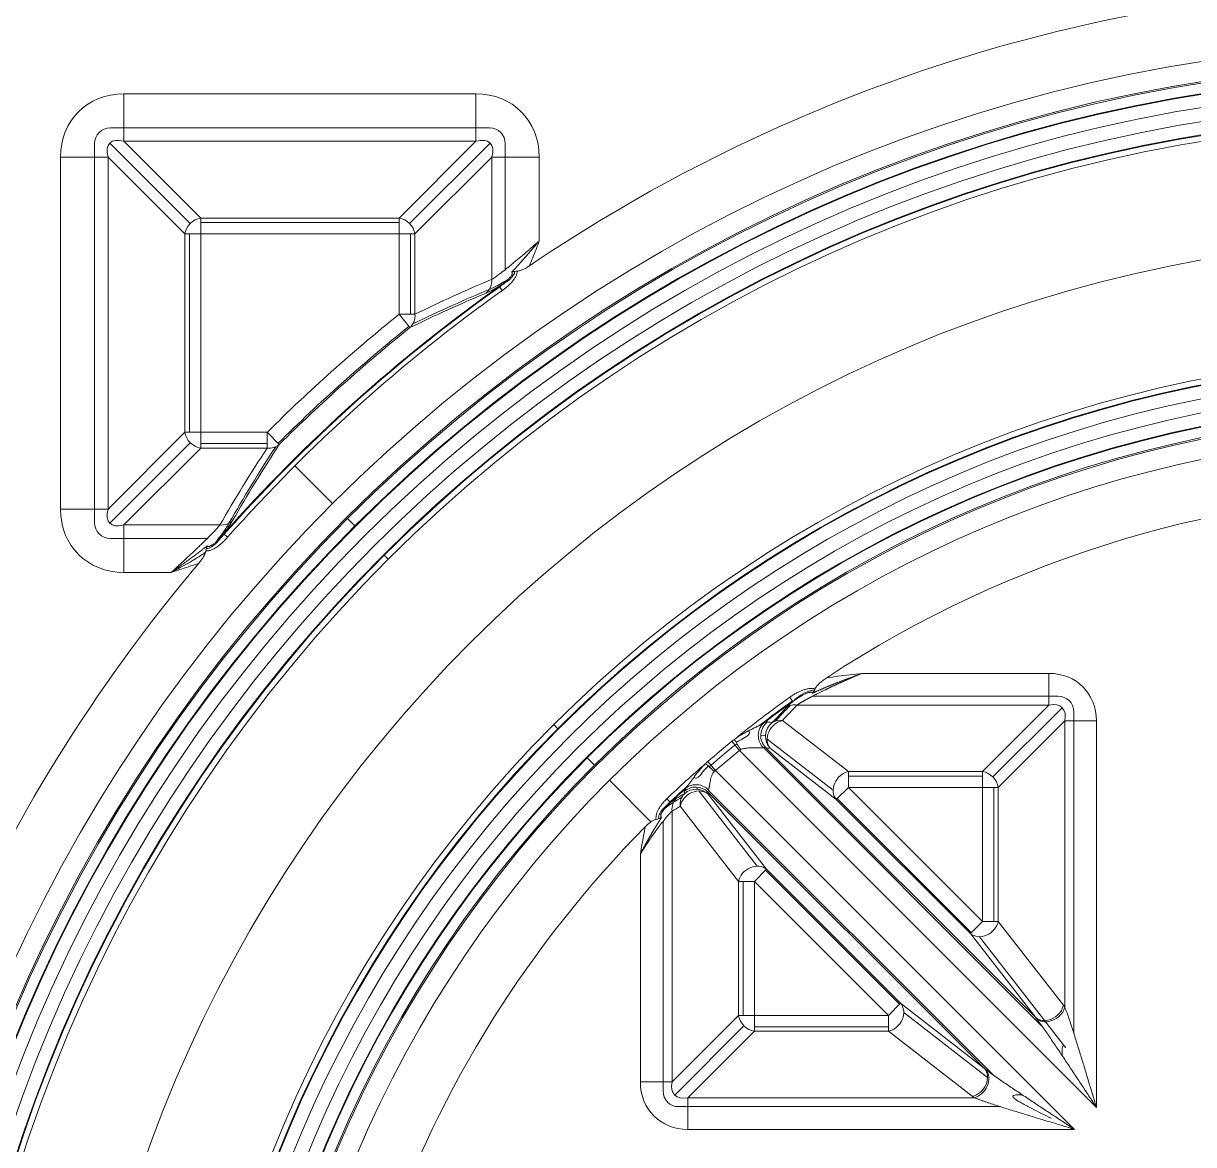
# Model space of a CAD drawing. Header units: millimetres. Extents: x 473 to 1051, y 289 to 609.
# Drawn here: x 577.82 to 611.98, y 477.01 to 509.76 of the extents above; entities that cross this region are included whole.
import ezdxf

# ---------------------------------------------------------------- set-up
doc = ezdxf.new("R2010")
doc.units = ezdxf.units.MM
doc.layers.add('core', color=7, linetype='Continuous', lineweight=20)

msp = doc.modelspace()

# ---------------------------------------------------------------- linework, layer by layer
at = {"layer": 'core', "lineweight": 13}
for p, q in [((591.029, 507.706), (580.748, 507.706)), ((580.748, 506.32), (580.748, 507.706)), ((591.029, 507.706), (591.029, 506.32)), ((580.355, 506.712), (591.422, 506.712)), ((579.893, 495.184), (579.893, 506.25)), ((580.336, 506.269), (582.687, 503.918)), ((580.748, 506.32), (591.029, 506.32)), ((580.748, 506.32), (582.991, 504.077)), ((588.786, 504.077), (591.029, 506.32)), ((591.441, 506.269), (589.09, 503.918)), ((591.884, 506.25), (591.884, 502.571)), ((578.899, 505.858), (578.899, 495.576)), ((578.899, 505.858), (580.286, 505.858)), ((580.286, 495.576), (580.286, 505.858)), ((582.529, 503.614), (580.286, 505.858)), ((591.491, 505.858), (589.248, 503.614)), ((591.491, 505.858), (592.878, 505.858)), ((591.491, 505.858), (591.491, 502.29)), ((592.878, 503.412), (592.878, 505.858)), ((588.786, 504.077), (582.991, 504.077)), ((582.991, 503.614), (582.991, 504.077)), ((588.786, 504.077), (588.786, 503.614)), ((582.529, 503.614), (582.529, 497.82)), ((582.529, 503.614), (582.991, 503.614)), ((582.66, 503.614), (582.66, 497.82)), ((582.991, 503.946), (588.786, 503.946)), ((582.991, 503.614), (588.786, 503.614)), ((582.991, 497.82), (582.991, 503.614)), ((588.786, 503.614), (589.248, 503.614)), ((588.786, 503.614), (588.786, 501.267)), ((589.117, 501.267), (589.117, 503.614)), ((589.248, 501.267), (589.248, 503.614)), ((591.708, 502.085), (591.797, 501.96)), ((589.099, 500.877), (588.786, 501.267)), ((589.248, 501.267), (588.786, 501.267)), ((580.286, 495.576), (582.529, 497.82)), ((582.991, 497.82), (582.529, 497.82)), ((582.991, 497.357), (582.991, 497.82)), ((584.933, 497.82), (582.991, 497.82)), ((584.933, 497.82), (584.933, 497.357)), ((585.286, 497.465), (584.933, 497.82)), ((580.336, 495.165), (582.687, 497.516)), ((584.933, 497.488), (582.991, 497.488)), ((582.991, 497.357), (580.748, 495.114)), ((582.991, 497.357), (584.933, 497.357)), ((585.741, 496.84), (586.842, 495.74)), ((580.286, 495.576), (578.899, 495.576)), ((580.748, 493.728), (580.748, 495.114)), ((583.553, 495.114), (580.748, 495.114)), ((587.496, 495.086), (587.28, 495.301)), ((583.778, 494.754), (583.663, 494.856)), ((583.188, 494.722), (580.355, 494.722)), ((588.469, 494.113), (588.35, 494.232)), ((580.748, 493.728), (582.131, 493.728)), ((602.293, 490.776), (607.759, 490.776)), ((607.759, 490.776), (607.759, 489.852)), ((600.856, 490.113), (608.021, 490.113)), ((600.401, 489.852), (607.759, 489.852)), ((605.817, 487.91), (607.759, 489.852)), ((606.121, 487.752), (608.144, 489.774)), ((608.483, 489.651), (608.483, 480.267)), ((593.419, 489.163), (593.299, 489.282)), ((599.98, 489.404), (601.905, 487.91)), ((608.221, 489.389), (606.279, 487.448)), ((608.221, 489.389), (609.146, 489.389)), ((608.221, 489.389), (608.221, 481.028)), ((609.146, 478.1), (609.146, 489.389)), ((599.345, 488.973), (599.482, 488.952)), ((598.5, 488.795), (598.719, 488.527)), ((607.57, 480.458), (599.42, 488.609)), ((607.363, 480.733), (599.488, 488.608)), ((601.456, 487.364), (599.531, 488.858)), ((601.55, 487.093), (599.626, 488.588)), ((594.488, 488.094), (594.272, 488.309)), ((609.146, 478.1), (598.719, 488.527)), ((598.023, 487.943), (597.796, 488.205)), ((598.023, 487.943), (608.505, 477.46)), ((605.817, 487.91), (601.905, 487.91)), ((601.905, 487.448), (601.905, 487.91)), ((605.817, 487.91), (605.817, 487.448)), ((596.139, 486.443), (594.927, 487.655)), ((605.817, 487.779), (601.905, 487.779)), ((597.479, 487.456), (597.483, 487.395)), ((599.242, 485.149), (597.536, 487.346)), ((597.802, 487.312), (605.872, 479.242)), ((597.807, 487.252), (599.512, 485.055)), ((597.813, 487.37), (606.147, 479.035)), ((601.55, 487.093), (601.905, 487.448)), ((601.905, 487.448), (605.817, 483.535)), ((601.905, 487.448), (605.817, 487.448)), ((605.817, 487.448), (605.817, 483.535)), ((605.817, 487.448), (606.279, 487.448)), ((606.149, 483.535), (606.149, 487.448)), ((606.279, 483.535), (606.279, 487.448)), ((596.71, 487.007), (596.604, 487.118)), ((598.696, 484.701), (596.99, 486.897)), ((601.55, 487.093), (605.463, 483.181)), ((605.491, 483.209), (601.579, 487.122)), ((596.754, 478.846), (596.754, 486.756)), ((596.492, 478.585), (596.492, 486.459)), ((595.83, 485.509), (595.83, 478.846)), ((599.158, 484.701), (599.512, 485.055)), ((599.484, 485.027), (603.397, 481.114)), ((603.425, 481.143), (599.512, 485.055)), ((598.696, 484.701), (599.158, 484.701)), ((598.696, 484.701), (598.696, 480.788)), ((598.827, 480.788), (598.827, 484.701)), ((599.158, 480.788), (599.158, 484.701)), ((603.071, 480.788), (599.158, 484.701)), ((605.817, 483.535), (605.463, 483.181)), ((606.279, 483.535), (605.817, 483.535)), ((606.279, 483.535), (608.18, 481.088)), ((607.363, 480.733), (605.463, 483.181)), ((608.245, 479.852), (605.733, 483.087)), ((603.425, 481.143), (603.071, 480.788)), ((603.425, 481.143), (605.872, 479.242)), ((596.754, 478.846), (598.696, 480.788)), ((599.158, 480.788), (598.696, 480.788)), ((599.158, 480.326), (599.158, 480.788)), ((603.071, 480.788), (599.158, 480.788)), ((603.071, 480.788), (603.071, 480.326)), ((603.519, 480.872), (605.966, 478.972)), ((598.854, 480.484), (596.831, 478.462)), ((599.158, 480.457), (603.071, 480.457)), ((599.158, 480.326), (597.216, 478.384)), ((599.158, 480.326), (603.071, 480.326)), ((605.518, 478.426), (603.071, 480.326)), ((596.754, 478.846), (595.83, 478.846)), ((597.216, 477.46), (597.216, 478.384)), ((605.578, 478.384), (597.216, 478.384)), ((606.339, 478.123), (596.954, 478.123)), ((597.216, 477.46), (608.505, 477.46))]:
    msp.add_line(p, q, dxfattribs=at)
at = {"layer": 'core', "lineweight": 18}
for centre, radius, start, end in [((633.422, 459.219), 100.547, 306.63636, 233.36541), ((633.422, 459.219), 98.958, 101.0725, 224.85525), ((633.422, 453.183), 81.732, 105.12421, 164.87579), ((619.338, 463.243), 47.654, 97.4652, 124.1474), ((619.338, 463.243), 43.824, 90, 180), ((619.338, 463.243), 35.448, 90, 180), ((619.338, 463.243), 32.826, 90.0004, 123.399), ((619.338, 463.243), 47.654, 139.809, 156.7202), ((619.338, 463.243), 32.826, 135.3738, 160.6004)]:
    msp.add_arc(centre, radius, start, end, dxfattribs=at)
at = {"layer": 'core', "lineweight": 13}
for centre, radius, start, end in [((633.422, 459.219), 100.107, 306.80958, 233.19042), ((633.422, 459.219), 99.239, 100.9827, 225.04545), ((633.422, 459.219), 99.048, 101.05803, 224.91574), ((633.422, 459.219), 99.038, 101.0601, 224.90418), ((633.422, 453.183), 82.176, 105.12421, 164.87579), ((619.338, 463.243), 45.957, 90, 180), ((619.338, 463.243), 45.378, 90, 180), ((619.338, 463.243), 45.336, 90, 180), ((619.338, 463.243), 45.032, 90, 180), ((619.338, 463.243), 45.012, 90, 180), ((619.338, 463.243), 44.63, 90, 180), ((619.338, 463.243), 44.226, 90, 180), ((619.338, 463.243), 43.844, 90, 180), ((619.338, 463.243), 43.656, 90, 180), ((619.338, 463.243), 40.24, 90, 180), ((619.338, 463.243), 47.647, 125.152, 138.7516), ((619.338, 463.243), 47.666, 125.4265, 138.4555), ((619.338, 463.243), 47.513, 125.4265, 138.4555), ((619.338, 463.243), 48.777, 128.7819, 134.8582), ((619.338, 463.243), 48.324, 128.7819, 134.8582), ((619.338, 463.243), 48.277, 128.7819, 134.8582), ((619.338, 463.243), 36.824, 90, 180), ((619.338, 463.243), 36.656, 90, 180), ((619.338, 463.243), 36.636, 90, 180), ((619.338, 463.243), 36.254, 90, 180), ((619.338, 463.243), 35.85, 90, 180), ((619.338, 463.243), 35.468, 90, 180), ((619.338, 463.243), 35.144, 90, 180), ((619.338, 463.243), 35.102, 90, 180), ((619.338, 463.243), 34.523, 90, 180), ((619.338, 463.243), 32.968, 125.5093, 129.0399), ((619.338, 463.243), 32.833, 125.5004, 127.5775), ((619.338, 463.243), 32.814, 125.4987, 127.3598), ((619.338, 463.243), 32.971, 129.1977, 130.7946), ((619.338, 463.243), 32.826, 129.1977, 130.7946), ((619.338, 463.243), 32.625, 129.1977, 130.7946), ((619.338, 463.243), 32.968, 130.9508, 133.5983), ((619.338, 463.243), 32.833, 132.3227, 133.9497), ((619.338, 463.243), 32.814, 132.5263, 133.5983)]:
    msp.add_arc(centre, radius, start, end, dxfattribs=at)
for centre, major_axis, ratio, start_param, end_param in [((633.422, 453.651), (0, 84.914), 0.999984, 0.221194, 1.351769), ((633.422, 453.655), (0, 84.612), 0.999984, 0.219444, 1.353456), ((581.089, 505.516), (-1.665, 1.665), 0.854588, 5.576034, 6.990337), ((590.688, 505.516), (1.665, 1.665), 0.854588, 5.576034, 6.990337), ((580.441, 506.165), (-0.416, 0.416), 0.854588, 5.576034, 6.990337), ((591.336, 506.165), (0.416, 0.416), 0.854588, 5.576034, 6.990337), ((581.089, 505.516), (-0.753, 0.753), 0.472398, 5.576034, 6.990337), ((590.688, 505.516), (0.753, 0.753), 0.472398, 5.576034, 6.990337), ((582.991, 503.614), (0.356, 0.356), 0.854588, 0.863645, 2.277948), ((588.786, 503.614), (0.356, -0.356), 0.854588, 0.863645, 2.277948), ((609.054, 463.243), (43.933, 0), 0.969623, 1.982052, 2.038483), ((591.029, 502.29), (0.196, -0.463), 0.906231, 0.24983, 1.204835), ((608.689, 463.243), (43.537, 0), 0.969623, 1.97688, 2.035225), ((588.786, 501.267), (0.221, -0.452), 0.902069, 0.244626, 1.154818), ((582.991, 497.82), (-0.356, 0.356), 0.854588, 0.863645, 2.277948), ((584.933, 497.82), (-0.42, 0.277), 0.889244, 2.100323, 2.911044), ((619.338, 473.271), (0, 42.886), 0.969623, 0.974442, 1.0364), ((619.338, 473.637), (0, 42.49), 0.969623, 0.977388, 1.039535), ((581.089, 495.918), (-1.665, -1.665), 0.854588, 5.576034, 6.990337), ((581.089, 495.918), (0.753, 0.753), 0.472398, 2.434441, 3.848744), ((580.441, 495.269), (-0.416, -0.416), 0.854588, 5.576034, 6.990337), ((583.553, 495.576), (-0.436, 0.25), 0.896066, 2.045752, 2.903895), ((607.503, 489.134), (1.249, 1.249), 0.854588, 5.576034, 6.990337), ((607.935, 489.566), (0.416, 0.416), 0.854588, 5.576034, 6.990337), ((619.338, 470.076), (0, 27.931), 0.969623, 0.784823, 0.807373), ((619.338, 470.441), (0, 27.535), 0.969623, 0.788463, 0.811117), ((607.503, 489.134), (0.641, 0.641), 0.555158, 5.576034, 6.990337), ((599.73, 488.927), (-0.216, 0.454), 0.891248, 0.232575, 1.169816), ((599.842, 488.963), (0.074, 0.498), 0.989367, 0.801919, 2.499035), ((599.98, 488.942), (0.075, 0.497), 0.989331, 0.800188, 2.500289), ((599.98, 488.942), (-0.308, -0.397), 0.818985, 3.900323, 6.130707), ((599.98, 488.942), (0.37, -0.341), 0.86347, 2.24263, 2.932847), ((599.73, 488.927), (-0.216, 0.454), 0.891249, 1.169815, 1.877472), ((598.791, 488.581), (-0.283, 0.416), 0.079, 0.814889, 1.585794), ((597.958, 487.882), (-0.361, 0.351), 0.080394, 4.711229, 5.468178), ((601.905, 487.448), (-0.308, -0.397), 0.818985, 3.900323, 6.130707), ((605.817, 487.448), (0.356, -0.356), 0.854588, 0.863645, 2.277948), ((597.453, 486.897), (-0.256, 0.433), 0.894665, 0.236171, 1.083722), ((597.453, 486.897), (-0.397, -0.308), 0.818985, 3.294071, 5.524455), ((597.448, 486.958), (-0.502, -0.038), 0.991122, 3.856483, 5.378546), ((597.453, 486.897), (0.502, 0.038), 0.991113, 0.714419, 2.237644), ((597.497, 487.057), (-0.412, 0.289), 0.899097, 5.274371, 6.042069), ((597.497, 487.057), (-0.412, 0.289), 0.899096, 4.555269, 5.27437), ((597.216, 486.756), (-0.26, 0.43), 0.893636, 0.23507, 1.075151), ((611.885, 463.243), (-28.582, 0.001), 0.969623, 5.260546, 5.270268), ((612.25, 463.244), (28.978, 0.001), 0.969622, 2.123473, 2.133152), ((599.158, 484.701), (-0.397, -0.308), 0.818985, 3.294071, 5.524455), ((605.817, 483.535), (-0.397, -0.308), 0.818985, 0.152478, 2.382862), ((603.071, 480.788), (-0.308, -0.397), 0.818985, 0.758731, 2.989114), ((607.718, 481.088), (0.397, 0.308), 0.818985, 4.146002, 5.524455), ((608.138, 479.57), (-0.15, 1.635), 0.276021, 5.787343, 5.875685), ((599.158, 480.788), (-0.356, 0.356), 0.854588, 0.863645, 2.277948), ((607.676, 479.57), (-0.53, 1.295), 0.207415, 5.648311, 5.736653), ((607.718, 481.088), (0.397, 0.308), 0.818985, 3.294071, 4.146002), ((607.759, 481.028), (-0.425, -0.269), 0.779001, 1.113733, 2.46053), ((607.759, 481.028), (-0.425, -0.269), 0.779001, 0.282367, 1.113732), ((608.224, 479.023), (-0.082, 0.892), 0.276021, 5.88065, 5.94561), ((605.518, 478.888), (0.308, 0.397), 0.818985, 3.900323, 6.130707), ((605.578, 478.846), (-0.269, -0.425), 0.779001, 0.681062, 2.859225), ((607.036, 478.929), (-1.295, 0.53), 0.207415, 0.546532, 0.634874), ((597.472, 479.102), (1.249, 1.249), 0.854588, 2.434441, 3.848744), ((597.472, 479.102), (0.641, 0.641), 0.555158, 2.434441, 3.848744), ((597.04, 478.67), (0.416, 0.416), 0.854588, 2.434441, 3.848744), ((607.036, 478.467), (-1.635, 0.15), 0.276021, 0.4075, 0.495842)]:
    msp.add_ellipse(centre, major_axis=major_axis, ratio=ratio, start_param=start_param, end_param=end_param, dxfattribs=at)
for points, knots in [([(614.89, 536.068), (614.401, 535.958), (613.913, 535.844), (612.94, 535.607), (611.969, 535.361), (611.003, 535.098), (610.28, 534.894), (610.039, 534.825), (609.559, 534.685), (609.319, 534.614), (607.163, 533.966), (605.273, 533.322), (601.544, 531.905), (599.706, 531.131), (596.988, 529.871), (596.088, 529.434), (595.084, 528.924), (594.972, 528.867), (594.749, 528.753), (594.416, 528.581), (593.641, 528.175), (592.983, 527.818), (590.802, 526.613), (589.101, 525.591), (585.78, 523.436), (582.543, 521.17), (579.472, 518.682), (576.483, 516.082), (575.031, 514.726), (573.269, 512.96), (572.832, 512.514), (572.399, 512.062), (572.226, 511.881), (572.14, 511.79), (571.882, 511.517), (571.027, 510.605), (570.195, 509.677), (568.242, 507.42), (566.999, 505.876), (564.629, 502.711), (563.501, 501.089), (561.36, 497.769), (560.347, 496.071), (558.438, 492.595), (557.541, 490.818), (556.599, 488.774), (556.495, 488.546), (556.29, 488.09), (555.985, 487.403), (555.689, 486.714), (555.111, 485.332), (554.742, 484.404), (553.686, 481.605), (553.049, 479.717), (551.909, 475.896), (551.406, 473.963), (550.971, 472.008)], [0, 0, 0, 0, 0.015625, 0.015625, 0.03125, 0.046875, 0.046875, 0.054688, 0.054688, 0.0625, 0.0625, 0.125, 0.125, 0.1875, 0.1875, 0.21875, 0.21875, 0.222656, 0.222656, 0.226563, 0.234375, 0.25, 0.25, 0.3125, 0.3125, 0.375, 0.4375, 0.4375, 0.5, 0.5, 0.515625, 0.519531, 0.519531, 0.523438, 0.523438, 0.53125, 0.5625, 0.5625, 0.625, 0.625, 0.6875, 0.6875, 0.75, 0.75, 0.8125, 0.8125, 0.820312, 0.820312, 0.828125, 0.84375, 0.84375, 0.875, 0.875, 0.9375, 0.9375, 1, 1, 1, 1]), ([(592.878, 503.412), (592.812, 503.354), (592.745, 503.296), (592.613, 503.181), (592.547, 503.124), (592.417, 503.013), (592.353, 502.958), (592.226, 502.851), (592.164, 502.799), (592.086, 502.735), (592.071, 502.722), (592.04, 502.697), (591.995, 502.66), (591.951, 502.625), (591.865, 502.556), (591.809, 502.512), (591.743, 502.462), (591.73, 502.452), (591.705, 502.433), (591.667, 502.406), (591.632, 502.381), (591.566, 502.335), (591.526, 502.309), (591.491, 502.29)], [0, 0, 0, 0, 0.125, 0.125, 0.25, 0.25, 0.375, 0.375, 0.5, 0.5, 0.53125, 0.53125, 0.5625, 0.625, 0.625, 0.75, 0.75, 0.78125, 0.78125, 0.8125, 0.875, 0.875, 1, 1, 1, 1]), ([(591.958, 502.279), (591.881, 502.233), (591.808, 502.19), (591.673, 502.114), (591.613, 502.082), (591.536, 502.045), (591.512, 502.034), (591.491, 502.025)], [0, 0, 0, 0, 0.395828, 0.395828, 0.799796, 0.799796, 1, 1, 1, 1]), ([(591.708, 502.085), (591.749, 502.112), (591.79, 502.141), (591.849, 502.186), (591.869, 502.202), (591.908, 502.234), (591.928, 502.251), (591.966, 502.286), (591.984, 502.304), (592.011, 502.332), (592.02, 502.341), (592.037, 502.361), (592.045, 502.371), (592.06, 502.392), (592.067, 502.403), (592.077, 502.419), (592.079, 502.425), (592.084, 502.436), (592.086, 502.442), (592.09, 502.453), (592.091, 502.458), (592.091, 502.466), (592.091, 502.469), (592.09, 502.474), (592.09, 502.476), (592.088, 502.483), (592.086, 502.487), (592.081, 502.495), (592.079, 502.498), (592.075, 502.501)], [0, 0, 0, 0, 0.25, 0.25, 0.375, 0.375, 0.5, 0.5, 0.625, 0.625, 0.6875, 0.6875, 0.75, 0.75, 0.8125, 0.8125, 0.84375, 0.84375, 0.875, 0.875, 0.90625, 0.90625, 0.921875, 0.921875, 0.9375, 0.9375, 0.96875, 0.96875, 1, 1, 1, 1]), ([(591.797, 501.96), (591.823, 501.979), (591.849, 501.998), (591.901, 502.039), (591.925, 502.059), (591.974, 502.102), (591.997, 502.124), (592.042, 502.169), (592.064, 502.192), (592.094, 502.228), (592.104, 502.24), (592.124, 502.265), (592.133, 502.278), (592.16, 502.316), (592.176, 502.342), (592.196, 502.381), (592.202, 502.395), (592.213, 502.422), (592.223, 502.448), (592.228, 502.475), (592.232, 502.502), (592.232, 502.515), (592.232, 502.528)], [0, 0, 0, 0, 0.125, 0.125, 0.25, 0.25, 0.375, 0.375, 0.5, 0.5, 0.5625, 0.5625, 0.625, 0.625, 0.75, 0.75, 0.8125, 0.8125, 0.875, 0.9375, 0.9375, 1, 1, 1, 1]), ([(592.155, 502.521), (592.158, 502.503), (592.156, 502.483), (592.132, 502.411), (592.091, 502.362), (592.005, 502.276), (591.956, 502.237), (591.905, 502.201)], [0, 0, 0, 0, 0.165193, 0.165193, 0.582597, 0.582597, 1, 1, 1, 1]), ([(591.708, 502.085), (591.688, 502.074), (591.669, 502.063), (591.631, 502.041), (591.613, 502.031), (591.558, 502.001), (591.524, 501.983), (591.428, 501.932), (591.371, 501.905), (591.323, 501.885)], [0, 0, 0, 0, 0.125, 0.125, 0.25, 0.25, 0.5, 0.5, 1, 1, 1, 1]), ([(582.131, 493.728), (582.201, 493.792), (582.271, 493.856), (582.376, 493.953), (582.411, 493.985), (582.48, 494.049), (582.514, 494.081), (582.617, 494.177), (582.684, 494.24), (582.817, 494.365), (582.883, 494.427), (582.979, 494.519), (583.011, 494.549), (583.073, 494.609), (583.103, 494.639), (583.192, 494.726), (583.249, 494.782), (583.328, 494.863), (583.353, 494.889), (583.389, 494.927), (583.401, 494.94), (583.424, 494.965), (583.435, 494.977), (583.467, 495.012), (583.487, 495.034), (583.523, 495.076), (583.539, 495.096), (583.553, 495.114)], [0, 0, 0, 0, 0.125, 0.125, 0.1875, 0.1875, 0.25, 0.25, 0.375, 0.375, 0.5, 0.5, 0.5625, 0.5625, 0.625, 0.625, 0.75, 0.75, 0.8125, 0.8125, 0.84375, 0.84375, 0.875, 0.875, 0.9375, 0.9375, 1, 1, 1, 1]), ([(583.814, 495.162), (583.8, 495.132), (583.778, 495.094), (583.682, 494.943), (583.578, 494.801), (583.453, 494.638), (583.446, 494.629), (583.439, 494.62)], [0, 0, 0, 0, 0.285188, 0.285188, 0.961346, 0.961346, 1, 1, 1, 1]), ([(583.924, 495.241), (583.91, 495.217), (583.894, 495.19), (583.858, 495.133), (583.837, 495.102), (583.804, 495.054), (583.793, 495.037), (583.769, 495.003), (583.756, 494.985), (583.718, 494.931), (583.691, 494.894), (583.663, 494.856)], [0, 0, 0, 0, 0.25, 0.25, 0.5, 0.5, 0.625, 0.625, 0.75, 0.75, 1, 1, 1, 1]), ([(583.778, 494.754), (583.755, 494.729), (583.732, 494.704), (583.685, 494.655), (583.661, 494.632), (583.611, 494.587), (583.586, 494.565), (583.535, 494.523), (583.509, 494.502), (583.455, 494.464), (583.427, 494.446), (583.371, 494.414), (583.342, 494.4), (583.299, 494.382), (583.284, 494.376), (583.255, 494.367), (583.241, 494.364), (583.212, 494.359), (583.198, 494.357), (583.17, 494.356), (583.156, 494.357), (583.143, 494.359)], [0, 0, 0, 0, 0.125, 0.125, 0.25, 0.25, 0.375, 0.375, 0.5, 0.5, 0.625, 0.625, 0.75, 0.75, 0.8125, 0.8125, 0.875, 0.875, 0.9375, 0.9375, 1, 1, 1, 1]), ([(583.182, 494.501), (583.185, 494.497), (583.188, 494.494), (583.196, 494.488), (583.2, 494.486), (583.211, 494.483), (583.216, 494.483), (583.225, 494.483), (583.228, 494.484), (583.234, 494.485), (583.237, 494.485), (583.247, 494.488), (583.253, 494.49), (583.266, 494.495), (583.272, 494.498), (583.284, 494.504), (583.29, 494.507), (583.302, 494.514), (583.308, 494.518), (583.325, 494.529), (583.336, 494.537), (583.359, 494.553), (583.369, 494.561), (583.391, 494.578), (583.401, 494.587), (583.422, 494.605), (583.432, 494.614), (583.463, 494.641), (583.482, 494.66), (583.521, 494.698), (583.539, 494.717), (583.594, 494.776), (583.629, 494.815), (583.663, 494.856)], [0, 0, 0, 0, 0.03125, 0.03125, 0.0625, 0.0625, 0.09375, 0.09375, 0.109375, 0.109375, 0.125, 0.125, 0.15625, 0.15625, 0.1875, 0.1875, 0.21875, 0.21875, 0.25, 0.25, 0.3125, 0.3125, 0.375, 0.375, 0.4375, 0.4375, 0.5, 0.5, 0.625, 0.625, 0.75, 0.75, 1, 1, 1, 1]), ([(582.131, 493.728), (582.22, 493.792), (582.31, 493.856), (582.488, 493.984), (582.576, 494.049), (582.753, 494.178), (582.84, 494.242), (583.013, 494.371), (583.098, 494.436), (583.182, 494.501)], [0, 0, 0, 0, 0.25, 0.25, 0.5, 0.5, 0.75, 0.75, 1, 1, 1, 1]), ([(583.514, 494.658), (583.474, 494.612), (583.432, 494.569), (583.34, 494.491), (583.29, 494.455), (583.211, 494.426), (583.184, 494.422), (583.16, 494.428), (583.158, 494.428), (583.156, 494.429)], [0, 0, 0, 0, 0.393924, 0.393924, 0.787847, 0.787847, 0.984809, 0.984809, 1, 1, 1, 1]), ([(583.136, 494.321), (583.049, 494.258), (582.958, 494.198), (582.628, 493.991), (582.378, 493.859), (582.131, 493.728)], [0, 0, 0, 0, 0.277833, 0.277833, 1, 1, 1, 1]), ([(582.935, 493.996), (582.803, 493.947), (582.669, 493.902), (582.4, 493.813), (582.266, 493.77), (582.131, 493.728)], [0, 0, 0, 0, 0.5, 0.5, 1, 1, 1, 1]), ([(600.19, 490.08), (600.218, 490.1), (600.247, 490.12), (600.306, 490.157), (600.336, 490.174), (600.396, 490.208), (600.427, 490.223), (600.489, 490.253), (600.52, 490.266), (600.584, 490.291), (600.617, 490.302), (600.665, 490.316), (600.682, 490.32), (600.714, 490.327), (600.73, 490.331), (600.778, 490.338), (600.81, 490.34), (600.848, 490.337), (600.855, 490.336), (600.87, 490.334), (600.892, 490.33), (600.912, 490.323), (600.924, 490.317)], [0, 0, 0, 0, 0.125, 0.125, 0.25, 0.25, 0.375, 0.375, 0.5, 0.5, 0.625, 0.625, 0.6875, 0.6875, 0.75, 0.75, 0.875, 0.875, 0.90625, 0.90625, 0.9375, 1, 1, 1, 1]), ([(600.282, 489.957), (600.314, 489.988), (600.347, 490.018), (600.464, 490.113), (600.55, 490.171), (600.691, 490.24), (600.738, 490.259), (600.812, 490.274), (600.836, 490.276), (600.873, 490.271), (600.887, 490.266), (600.898, 490.258)], [0, 0, 0, 0, 0.183952, 0.183952, 0.608231, 0.608231, 0.820371, 0.820371, 0.92644, 0.92644, 1, 1, 1, 1]), ([(600.284, 489.958), (600.327, 489.991), (600.372, 490.022), (600.464, 490.082), (600.512, 490.111), (600.574, 490.144), (600.587, 490.151), (600.612, 490.164), (600.625, 490.17), (600.651, 490.182), (600.664, 490.188), (600.69, 490.199), (600.704, 490.204), (600.73, 490.214), (600.744, 490.218), (600.764, 490.223), (600.771, 490.225), (600.785, 490.227), (600.792, 490.228), (600.805, 490.229), (600.812, 490.229), (600.825, 490.228), (600.831, 490.226), (600.838, 490.223), (600.841, 490.221), (600.845, 490.218), (600.847, 490.216), (600.85, 490.213), (600.852, 490.211), (600.854, 490.206), (600.855, 490.204), (600.856, 490.202)], [0, 0, 0, 0, 0.25, 0.25, 0.5, 0.5, 0.5625, 0.5625, 0.625, 0.625, 0.6875, 0.6875, 0.75, 0.75, 0.8125, 0.8125, 0.84375, 0.84375, 0.875, 0.875, 0.90625, 0.90625, 0.9375, 0.9375, 0.953125, 0.953125, 0.96875, 0.96875, 0.984375, 0.984375, 1, 1, 1, 1]), ([(600.401, 489.852), (600.349, 489.86), (600.296, 489.859), (600.196, 489.839), (600.149, 489.821), (600.108, 489.795)], [0, 0, 0, 0, 0.5, 0.5, 1, 1, 1, 1]), ([(599.426, 489.325), (599.413, 489.317), (599.398, 489.309), (599.368, 489.292), (599.353, 489.284), (599.32, 489.267), (599.303, 489.258), (599.269, 489.241), (599.251, 489.233), (599.199, 489.207), (599.162, 489.189), (599.089, 489.153), (599.052, 489.134), (598.977, 489.096), (598.939, 489.077), (598.865, 489.036), (598.827, 489.015), (598.753, 488.971), (598.716, 488.948), (598.644, 488.901), (598.608, 488.876), (598.573, 488.85)], [0, 0, 0, 0, 0.0625, 0.0625, 0.125, 0.125, 0.1875, 0.1875, 0.25, 0.25, 0.375, 0.375, 0.5, 0.5, 0.625, 0.625, 0.75, 0.75, 0.875, 0.875, 1, 1, 1, 1]), ([(599.426, 489.325), (599.454, 489.338), (599.478, 489.348), (599.516, 489.36), (599.53, 489.363), (599.54, 489.361)], [0, 0, 0, 0, 0.5, 0.5, 1, 1, 1, 1]), ([(598.989, 489.103), (599.003, 489.083), (599.011, 489.064), (599.014, 489.005), (598.98, 488.969), (598.87, 488.898), (598.798, 488.862), (598.691, 488.8), (598.659, 488.78), (598.628, 488.758)], [0, 0, 0, 0, 0.155648, 0.155648, 0.504289, 0.504289, 0.852931, 0.852931, 1, 1, 1, 1]), ([(598.763, 488.552), (598.791, 488.566), (598.821, 488.576), (598.867, 488.587), (598.882, 488.59), (598.913, 488.595), (598.928, 488.597), (598.973, 488.602), (599.003, 488.603), (599.062, 488.605), (599.092, 488.605), (599.149, 488.604), (599.177, 488.604), (599.231, 488.602), (599.257, 488.601), (599.295, 488.601), (599.307, 488.6), (599.331, 488.6), (599.342, 488.601), (599.374, 488.602), (599.393, 488.603), (599.409, 488.607)], [0, 0, 0, 0, 0.125, 0.125, 0.1875, 0.1875, 0.25, 0.25, 0.375, 0.375, 0.5, 0.5, 0.625, 0.625, 0.75, 0.75, 0.8125, 0.8125, 0.875, 0.875, 1, 1, 1, 1]), ([(599.488, 488.608), (599.48, 488.612), (599.47, 488.613), (599.443, 488.613), (599.427, 488.611), (599.409, 488.607)], [0, 0, 0, 0, 0.5, 0.5, 1, 1, 1, 1]), ([(599.626, 488.588), (599.603, 488.591), (599.58, 488.595), (599.534, 488.602), (599.511, 488.605), (599.488, 488.608)], [0, 0, 0, 0, 0.499999, 0.499999, 1, 1, 1, 1]), ([(597.731, 488.143), (597.701, 488.115), (597.672, 488.085), (597.615, 488.026), (597.588, 487.995), (597.509, 487.901), (597.46, 487.838), (597.39, 487.742), (597.367, 487.71), (597.323, 487.647), (597.301, 487.616), (597.269, 487.572), (597.259, 487.557), (597.238, 487.528), (597.228, 487.514), (597.207, 487.487), (597.197, 487.474), (597.178, 487.449), (597.168, 487.437), (597.158, 487.426)], [0, 0, 0, 0, 0.125, 0.125, 0.25, 0.25, 0.5, 0.5, 0.625, 0.625, 0.75, 0.75, 0.8125, 0.8125, 0.875, 0.875, 0.9375, 0.9375, 1, 1, 1, 1]), ([(597.809, 488.075), (597.808, 488.074), (597.807, 488.073), (597.724, 487.993), (597.658, 487.904), (597.573, 487.8), (597.547, 487.771), (597.494, 487.729), (597.468, 487.718), (597.424, 487.72), (597.405, 487.726), (597.387, 487.737)], [0, 0, 0, 0, 0.006515, 0.006515, 0.43122, 0.43122, 0.643572, 0.643572, 0.855925, 0.855925, 1, 1, 1, 1]), ([(597.817, 487.378), (597.823, 487.39), (597.828, 487.404), (597.835, 487.43), (597.837, 487.439), (597.841, 487.458), (597.842, 487.468), (597.848, 487.498), (597.851, 487.52), (597.858, 487.566), (597.862, 487.59), (597.871, 487.639), (597.875, 487.664), (597.887, 487.714), (597.894, 487.74), (597.908, 487.778), (597.913, 487.791), (597.924, 487.817), (597.936, 487.842), (597.951, 487.865), (597.967, 487.888), (597.976, 487.9), (597.986, 487.91)], [0, 0, 0, 0, 0.125, 0.125, 0.1875, 0.1875, 0.25, 0.25, 0.375, 0.375, 0.5, 0.5, 0.625, 0.625, 0.75, 0.75, 0.8125, 0.8125, 0.875, 0.9375, 0.9375, 1, 1, 1, 1]), ([(597.841, 488.047), (597.846, 488.053), (597.852, 488.058), (597.868, 488.075), (597.88, 488.085), (597.892, 488.094)], [0, 0, 0, 0, 0.343481, 0.343481, 1, 1, 1, 1]), ([(597.109, 487.326), (597.108, 487.335), (597.112, 487.347), (597.129, 487.381), (597.141, 487.402), (597.158, 487.426)], [0, 0, 0, 0, 0.5, 0.5, 1, 1, 1, 1]), ([(597.817, 487.378), (597.81, 487.363), (597.805, 487.35), (597.8, 487.328), (597.8, 487.319), (597.802, 487.312)], [0, 0, 0, 0, 0.5, 0.5, 1, 1, 1, 1]), ([(597.807, 487.252), (597.806, 487.262), (597.805, 487.272), (597.804, 487.292), (597.803, 487.302), (597.802, 487.312)], [0, 0, 0, 0, 0.499999, 0.499999, 1, 1, 1, 1]), ([(596.29, 486.514), (596.285, 486.538), (596.283, 486.564), (596.286, 486.597), (596.287, 486.604), (596.289, 486.617), (596.292, 486.638), (596.3, 486.671), (596.309, 486.698), (596.319, 486.726), (596.325, 486.739), (596.337, 486.766), (596.344, 486.78), (596.358, 486.806), (596.365, 486.82), (596.388, 486.859), (596.404, 486.884), (596.439, 486.934), (596.457, 486.958), (596.496, 487.006), (596.517, 487.029), (596.559, 487.075), (596.581, 487.097), (596.604, 487.118)], [0, 0, 0, 0, 0.125, 0.125, 0.15625, 0.15625, 0.1875, 0.25, 0.3125, 0.3125, 0.375, 0.375, 0.4375, 0.4375, 0.5, 0.5, 0.625, 0.625, 0.75, 0.75, 0.875, 0.875, 1, 1, 1, 1]), ([(596.368, 486.535), (596.364, 486.543), (596.362, 486.553), (596.36, 486.584), (596.364, 486.607), (596.387, 486.676), (596.414, 486.721), (596.477, 486.805), (596.513, 486.845), (596.551, 486.882)], [0, 0, 0, 0, 0.083487, 0.083487, 0.266789, 0.266789, 0.633395, 0.633395, 1, 1, 1, 1]), ([(596.71, 487.007), (596.676, 486.976), (596.642, 486.944), (596.594, 486.893), (596.578, 486.876), (596.548, 486.84), (596.533, 486.822), (596.503, 486.784), (596.489, 486.764), (596.47, 486.733), (596.463, 486.723), (596.452, 486.702), (596.446, 486.691), (596.439, 486.675), (596.436, 486.669), (596.432, 486.658), (596.43, 486.653), (596.427, 486.642), (596.426, 486.636), (596.424, 486.625), (596.424, 486.62), (596.424, 486.61), (596.425, 486.605), (596.427, 486.596), (596.429, 486.592), (596.433, 486.584), (596.436, 486.581), (596.441, 486.576), (596.445, 486.574), (596.448, 486.572)], [0, 0, 0, 0, 0.25, 0.25, 0.375, 0.375, 0.5, 0.5, 0.625, 0.625, 0.6875, 0.6875, 0.75, 0.75, 0.78125, 0.78125, 0.8125, 0.8125, 0.84375, 0.84375, 0.875, 0.875, 0.90625, 0.90625, 0.9375, 0.9375, 0.96875, 0.96875, 1, 1, 1, 1]), ([(596.531, 486.819), (596.531, 486.82), (596.532, 486.82), (596.632, 486.903), (596.72, 486.968), (596.783, 487.003), (596.791, 487.007), (596.797, 487.009)], [0, 0, 0, 0, 0.003143, 0.003143, 0.872935, 0.872935, 1, 1, 1, 1]), ([(596.71, 487.007), (596.741, 487.03), (596.771, 487.052), (596.812, 487.08), (596.825, 487.089), (596.85, 487.106), (596.862, 487.113), (596.873, 487.12)], [0, 0, 0, 0, 0.5, 0.5, 0.75, 0.75, 1, 1, 1, 1]), ([(596.754, 486.756), (596.74, 486.743), (596.725, 486.729), (596.694, 486.696), (596.677, 486.679), (596.642, 486.64), (596.624, 486.62), (596.587, 486.576), (596.568, 486.553), (596.51, 486.482), (596.471, 486.432), (596.41, 486.354), (596.39, 486.327), (596.35, 486.273), (596.329, 486.245), (596.268, 486.161), (596.227, 486.105), (596.146, 485.989), (596.106, 485.931), (596.026, 485.813), (595.987, 485.753), (595.908, 485.632), (595.868, 485.571), (595.83, 485.509)], [0, 0, 0, 0, 0.0625, 0.0625, 0.125, 0.125, 0.1875, 0.1875, 0.25, 0.25, 0.375, 0.375, 0.4375, 0.4375, 0.5, 0.5, 0.625, 0.625, 0.75, 0.75, 0.875, 0.875, 1, 1, 1, 1]), ([(608.221, 481.028), (608.226, 481.016), (608.231, 481.004), (608.241, 480.98), (608.246, 480.967), (608.26, 480.929), (608.27, 480.902), (608.29, 480.848), (608.3, 480.82), (608.32, 480.763), (608.33, 480.735), (608.359, 480.648), (608.379, 480.589), (608.417, 480.471), (608.437, 480.411), (608.475, 480.291), (608.495, 480.23), (608.533, 480.108), (608.552, 480.047), (608.591, 479.924), (608.61, 479.862), (608.649, 479.738), (608.668, 479.675), (608.725, 479.488), (608.764, 479.362), (608.84, 479.111), (608.878, 478.985), (608.955, 478.733), (608.993, 478.607), (609.05, 478.417), (609.079, 478.322), (609.112, 478.211), (609.129, 478.156), (609.137, 478.128), (609.141, 478.116), (609.143, 478.109), (609.144, 478.105), (609.146, 478.1)], [0, 0, 0, 0, 0.015625, 0.015625, 0.03125, 0.03125, 0.0625, 0.0625, 0.09375, 0.09375, 0.125, 0.125, 0.1875, 0.1875, 0.25, 0.25, 0.3125, 0.3125, 0.375, 0.375, 0.4375, 0.4375, 0.5, 0.5, 0.625, 0.625, 0.75, 0.75, 0.875, 0.875, 0.9375, 0.96875, 0.984375, 0.992187, 0.996094, 0.996094, 1, 1, 1, 1]), ([(609.146, 478.1), (609.141, 478.107), (609.136, 478.114), (609.127, 478.128), (609.114, 478.149), (609.082, 478.197), (609.018, 478.294), (608.964, 478.377), (608.854, 478.542), (608.782, 478.653), (608.636, 478.873), (608.564, 478.983), (608.418, 479.203), (608.345, 479.312), (608.236, 479.477), (608.2, 479.531), (608.127, 479.64), (608.091, 479.695), (607.982, 479.857), (607.91, 479.964), (607.801, 480.124), (607.765, 480.177), (607.693, 480.282), (607.657, 480.334), (607.603, 480.411), (607.585, 480.437), (607.549, 480.487), (607.531, 480.512), (607.496, 480.562), (607.478, 480.586), (607.452, 480.621), (607.443, 480.633), (607.426, 480.656), (607.417, 480.667), (607.409, 480.678)], [0, 0, 0, 0, 0.007813, 0.007813, 0.015625, 0.03125, 0.0625, 0.125, 0.125, 0.25, 0.25, 0.375, 0.375, 0.5, 0.5, 0.5625, 0.5625, 0.625, 0.625, 0.75, 0.75, 0.8125, 0.8125, 0.875, 0.875, 0.90625, 0.90625, 0.9375, 0.9375, 0.96875, 0.96875, 0.984375, 0.984375, 1, 1, 1, 1]), ([(608.228, 479.872), (608.208, 479.892), (608.19, 479.905), (608.16, 479.9), (608.15, 479.877), (608.14, 479.809), (608.139, 479.765), (608.14, 479.684), (608.141, 479.651), (608.143, 479.617)], [0, 0, 0, 0, 0.250067, 0.250067, 0.53315, 0.53315, 0.816232, 0.816232, 1, 1, 1, 1]), ([(605.928, 479.197), (605.95, 479.18), (605.973, 479.162), (606.02, 479.127), (606.044, 479.11), (606.117, 479.057), (606.168, 479.021), (606.245, 478.967), (606.271, 478.949), (606.323, 478.913), (606.349, 478.895), (606.428, 478.841), (606.481, 478.805), (606.641, 478.696), (606.748, 478.624), (606.911, 478.515), (606.965, 478.478), (607.074, 478.406), (607.129, 478.369), (607.293, 478.26), (607.403, 478.187), (607.623, 478.042), (607.733, 477.969), (607.953, 477.824), (608.063, 477.751), (608.229, 477.642), (608.312, 477.587), (608.408, 477.524), (608.45, 477.496), (608.477, 477.478), (608.491, 477.469), (608.505, 477.46)], [0, 0, 0, 0, 0.03125, 0.03125, 0.0625, 0.0625, 0.125, 0.125, 0.15625, 0.15625, 0.1875, 0.1875, 0.25, 0.25, 0.375, 0.375, 0.4375, 0.4375, 0.5, 0.5, 0.625, 0.625, 0.75, 0.75, 0.875, 0.875, 0.9375, 0.96875, 0.984375, 0.984375, 1, 1, 1, 1]), ([(608.505, 477.46), (608.489, 477.465), (608.473, 477.47), (608.442, 477.479), (608.394, 477.493), (608.283, 477.527), (608.189, 477.555), (607.999, 477.613), (607.873, 477.651), (607.621, 477.727), (607.495, 477.765), (607.244, 477.842), (607.118, 477.88), (606.93, 477.938), (606.868, 477.957), (606.744, 477.996), (606.682, 478.015), (606.558, 478.053), (606.497, 478.073), (606.375, 478.111), (606.314, 478.13), (606.193, 478.169), (606.133, 478.189), (606.044, 478.218), (606.015, 478.228), (605.956, 478.247), (605.927, 478.257), (605.869, 478.277), (605.84, 478.287), (605.784, 478.306), (605.757, 478.316), (605.703, 478.335), (605.676, 478.345), (605.638, 478.36), (605.626, 478.365), (605.601, 478.375), (605.589, 478.379), (605.578, 478.384)], [0, 0, 0, 0, 0.015625, 0.015625, 0.03125, 0.0625, 0.125, 0.125, 0.25, 0.25, 0.375, 0.375, 0.5, 0.5, 0.5625, 0.5625, 0.625, 0.625, 0.6875, 0.6875, 0.75, 0.75, 0.8125, 0.8125, 0.84375, 0.84375, 0.875, 0.875, 0.90625, 0.90625, 0.9375, 0.9375, 0.96875, 0.96875, 0.984375, 0.984375, 1, 1, 1, 1]), ([(606.989, 478.463), (606.954, 478.464), (606.921, 478.465), (606.841, 478.466), (606.796, 478.466), (606.728, 478.455), (606.706, 478.446), (606.701, 478.414), (606.717, 478.392), (606.769, 478.347), (606.804, 478.322), (606.882, 478.272), (606.924, 478.247), (607.06, 478.171), (607.155, 478.12), (607.439, 477.974), (607.634, 477.879), (607.831, 477.783)], [0, 0, 0, 0, 0.056972, 0.056972, 0.144696, 0.144696, 0.23242, 0.23242, 0.320144, 0.320144, 0.407868, 0.407868, 0.495592, 0.495592, 0.67104, 0.67104, 1, 1, 1, 1])]:
    msp.add_open_spline(points, degree=3, knots=knots, dxfattribs=at)
at = {"layer": 'core', "lineweight": 18}
for points, knots in [([(592.075, 502.501), (592.079, 502.504), (592.086, 502.512), (592.097, 502.524), (592.109, 502.537), (592.12, 502.549), (592.132, 502.562), (592.144, 502.574), (592.156, 502.587), (592.168, 502.601), (592.18, 502.614), (592.192, 502.628), (592.205, 502.641), (592.218, 502.655), (592.231, 502.67), (592.244, 502.684), (592.257, 502.699), (592.27, 502.713), (592.284, 502.728), (592.297, 502.743), (592.311, 502.759), (592.325, 502.774), (592.339, 502.79), (592.353, 502.806), (592.367, 502.822), (592.382, 502.839), (592.397, 502.855), (592.412, 502.872), (592.427, 502.889), (592.442, 502.907), (592.457, 502.924), (592.472, 502.942), (592.488, 502.96), (592.504, 502.978), (592.52, 502.996), (592.536, 503.015), (592.553, 503.034), (592.569, 503.053), (592.586, 503.072), (592.603, 503.092), (592.62, 503.111), (592.637, 503.132), (592.655, 503.152), (592.672, 503.172), (592.69, 503.193), (592.708, 503.214), (592.727, 503.235), (592.745, 503.257), (592.764, 503.279), (592.782, 503.3), (592.801, 503.322), (592.82, 503.345), (592.839, 503.367), (592.859, 503.389), (592.871, 503.405), (592.878, 503.412)], [0, 0, 0, 0, 0.013614, 0.027439, 0.041477, 0.055729, 0.070198, 0.084886, 0.099776, 0.114846, 0.130098, 0.145531, 0.161148, 0.176947, 0.19293, 0.209098, 0.225452, 0.241993, 0.258722, 0.27564, 0.292749, 0.31005, 0.327544, 0.345234, 0.36312, 0.381204, 0.399489, 0.417975, 0.436666, 0.455563, 0.474668, 0.493985, 0.513515, 0.53326, 0.553224, 0.57341, 0.59382, 0.614458, 0.635326, 0.656428, 0.677769, 0.69935, 0.721178, 0.743254, 0.765585, 0.788173, 0.810967, 0.833941, 0.857096, 0.880435, 0.903962, 0.927679, 0.951589, 0.975695, 1, 1, 1, 1]), ([(592.589, 502.682), (592.561, 502.663), (592.533, 502.645), (592.475, 502.611), (592.446, 502.596), (592.402, 502.574), (592.387, 502.568), (592.356, 502.555), (592.341, 502.55), (592.309, 502.54), (592.294, 502.536), (592.263, 502.53), (592.247, 502.528), (592.232, 502.528)], [0, 0, 0, 0, 0.25, 0.25, 0.5, 0.5, 0.625, 0.625, 0.75, 0.75, 0.875, 0.875, 1, 1, 1, 1]), ([(592.232, 502.528), (592.203, 502.527), (592.176, 502.525), (592.137, 502.518), (592.124, 502.515), (592.106, 502.511), (592.1, 502.509), (592.087, 502.505), (592.081, 502.503), (592.075, 502.501)], [0, 0, 0, 0, 0.5, 0.5, 0.75, 0.75, 0.875, 0.875, 1, 1, 1, 1]), ([(583.182, 494.501), (583.18, 494.496), (583.177, 494.49), (583.173, 494.479), (583.166, 494.462), (583.161, 494.445), (583.151, 494.41), (583.146, 494.385), (583.143, 494.359)], [0, 0, 0, 0, 0.125, 0.125, 0.25, 0.5, 0.5, 1, 1, 1, 1]), ([(583.143, 494.359), (583.141, 494.343), (583.137, 494.327), (583.127, 494.295), (583.121, 494.279), (583.11, 494.255), (583.106, 494.247), (583.099, 494.231), (583.095, 494.223), (583.082, 494.2), (583.073, 494.185), (583.045, 494.139), (583.024, 494.11), (582.981, 494.052), (582.959, 494.024), (582.935, 493.996)], [0, 0, 0, 0, 0.125, 0.125, 0.25, 0.25, 0.3125, 0.3125, 0.375, 0.375, 0.5, 0.5, 0.75, 0.75, 1, 1, 1, 1]), ([(602.293, 490.775), (602.281, 490.77), (602.256, 490.759), (602.218, 490.744), (602.181, 490.728), (602.144, 490.713), (602.108, 490.697), (602.072, 490.682), (602.037, 490.667), (602.002, 490.652), (601.968, 490.637), (601.934, 490.622), (601.9, 490.608), (601.867, 490.593), (601.834, 490.579), (601.802, 490.565), (601.77, 490.55), (601.738, 490.536), (601.707, 490.523), (601.677, 490.509), (601.646, 490.495), (601.617, 490.482), (601.587, 490.468), (601.558, 490.455), (601.53, 490.442), (601.502, 490.429), (601.474, 490.416), (601.447, 490.404), (601.42, 490.391), (601.394, 490.379), (601.368, 490.367), (601.343, 490.355), (601.317, 490.343), (601.293, 490.331), (601.269, 490.32), (601.245, 490.308), (601.216, 490.294), (601.181, 490.277), (601.142, 490.258), (601.103, 490.239), (601.065, 490.22), (601.028, 490.202), (600.992, 490.184), (600.958, 490.166), (600.924, 490.148), (600.891, 490.131), (600.858, 490.114), (600.827, 490.098), (600.797, 490.082), (600.768, 490.066), (600.739, 490.051), (600.712, 490.036), (600.686, 490.022), (600.66, 490.007), (600.635, 489.994), (600.612, 489.98), (600.589, 489.967), (600.567, 489.955), (600.546, 489.943), (600.527, 489.931), (600.508, 489.92), (600.49, 489.909), (600.473, 489.898), (600.456, 489.888), (600.441, 489.878), (600.427, 489.869), (600.414, 489.86), (600.405, 489.854), (600.401, 489.852)], [0, 0, 0, 0, 0.018202, 0.036214, 0.054035, 0.071666, 0.089107, 0.106358, 0.123418, 0.140289, 0.15697, 0.17346, 0.189761, 0.205873, 0.221795, 0.237528, 0.253071, 0.268426, 0.283591, 0.298567, 0.313355, 0.327954, 0.342365, 0.356587, 0.370622, 0.384468, 0.398127, 0.411597, 0.424881, 0.437977, 0.450886, 0.463609, 0.476145, 0.488494, 0.500658, 0.512635, 0.524427, 0.544996, 0.56519, 0.58501, 0.604459, 0.623537, 0.642248, 0.660593, 0.678574, 0.696194, 0.713455, 0.73036, 0.746913, 0.763115, 0.77897, 0.794482, 0.809655, 0.824491, 0.838997, 0.853175, 0.867032, 0.880572, 0.8938, 0.906724, 0.919348, 0.931681, 0.943729, 0.9555, 0.967004, 0.978248, 0.989244, 1, 1, 1, 1]), ([(602.293, 490.775), (602.278, 490.77), (602.248, 490.759), (602.204, 490.743), (602.16, 490.727), (602.117, 490.711), (602.074, 490.696), (602.032, 490.68), (601.991, 490.665), (601.95, 490.65), (601.91, 490.635), (601.871, 490.62), (601.832, 490.606), (601.794, 490.591), (601.757, 490.577), (601.72, 490.563), (601.684, 490.549), (601.648, 490.535), (601.613, 490.521), (601.579, 490.508), (601.545, 490.495), (601.512, 490.481), (601.48, 490.469), (601.448, 490.456), (601.417, 490.443), (601.386, 490.431), (601.356, 490.418), (601.327, 490.406), (601.298, 490.394), (601.269, 490.383), (601.242, 490.371), (601.215, 490.36), (601.188, 490.348), (601.162, 490.337), (601.137, 490.326), (601.112, 490.315), (601.088, 490.305), (601.064, 490.294), (601.041, 490.284), (601.018, 490.274), (600.996, 490.265), (600.975, 490.255), (600.954, 490.246), (600.934, 490.236), (600.914, 490.228), (600.895, 490.219), (600.876, 490.21), (600.864, 490.205), (600.858, 490.202)], [0, 0, 0, 0, 0.0308, 0.061176, 0.091128, 0.120657, 0.149765, 0.178452, 0.206719, 0.234568, 0.262, 0.289017, 0.31562, 0.341811, 0.367592, 0.392965, 0.417931, 0.442491, 0.466647, 0.490399, 0.51375, 0.536699, 0.55925, 0.581403, 0.603161, 0.62453, 0.645512, 0.666114, 0.686338, 0.70619, 0.725671, 0.744787, 0.763539, 0.78193, 0.799958, 0.817619, 0.834908, 0.851822, 0.868359, 0.884516, 0.900293, 0.915687, 0.930698, 0.945325, 0.959569, 0.973429, 0.986906, 1, 1, 1, 1]), ([(600.924, 490.317), (600.927, 490.325), (600.931, 490.334), (600.94, 490.351), (600.945, 490.359), (600.955, 490.375), (600.961, 490.383), (600.973, 490.399), (600.979, 490.407), (600.999, 490.43), (601.013, 490.444), (601.042, 490.473), (601.056, 490.487), (601.102, 490.527), (601.134, 490.553), (601.2, 490.602), (601.234, 490.626), (601.269, 490.648)], [0, 0, 0, 0, 0.0625, 0.0625, 0.125, 0.125, 0.1875, 0.1875, 0.25, 0.25, 0.375, 0.375, 0.5, 0.5, 0.75, 0.75, 1, 1, 1, 1]), ([(600.858, 490.202), (600.86, 490.204), (600.863, 490.207), (600.868, 490.213), (600.872, 490.218), (600.876, 490.224), (600.88, 490.229), (600.884, 490.234), (600.888, 490.24), (600.891, 490.245), (600.894, 490.251), (600.899, 490.259), (600.904, 490.27), (600.911, 490.284), (600.918, 490.3), (600.922, 490.311), (600.924, 490.317)], [0, 0, 0, 0, 0.054935, 0.108645, 0.161266, 0.212924, 0.263744, 0.313826, 0.363258, 0.412114, 0.460459, 0.508346, 0.622055, 0.741637, 0.867538, 1, 1, 1, 1]), ([(600.108, 489.795), (600.11, 489.797), (600.114, 489.801), (600.121, 489.808), (600.127, 489.814), (600.134, 489.821), (600.141, 489.828), (600.149, 489.835), (600.156, 489.842), (600.164, 489.85), (600.172, 489.857), (600.18, 489.865), (600.188, 489.873), (600.197, 489.881), (600.206, 489.889), (600.215, 489.897), (600.224, 489.905), (600.233, 489.914), (600.243, 489.922), (600.253, 489.931), (600.263, 489.94), (600.273, 489.949), (600.28, 489.955), (600.284, 489.958)], [0, 0, 0, 0, 0.045583, 0.091306, 0.137178, 0.18321, 0.229413, 0.275798, 0.322374, 0.369151, 0.416141, 0.463352, 0.510795, 0.558479, 0.606413, 0.654607, 0.703071, 0.751813, 0.800841, 0.850166, 0.899795, 0.949737, 1, 1, 1, 1]), ([(600.189, 490.08), (600.216, 490.045), (600.237, 490.017), (600.269, 489.975), (600.28, 489.962), (600.284, 489.958)], [0, 0, 0, 0, 0.5, 0.5, 1, 1, 1, 1]), ([(596.448, 486.572), (596.445, 486.568), (596.44, 486.56), (596.433, 486.548), (596.425, 486.536), (596.417, 486.523), (596.409, 486.51), (596.4, 486.497), (596.392, 486.484), (596.383, 486.47), (596.374, 486.456), (596.365, 486.441), (596.356, 486.427), (596.346, 486.412), (596.337, 486.397), (596.327, 486.381), (596.317, 486.365), (596.307, 486.349), (596.297, 486.332), (596.286, 486.315), (596.276, 486.298), (596.265, 486.28), (596.254, 486.262), (596.243, 486.244), (596.232, 486.225), (596.221, 486.206), (596.209, 486.187), (596.198, 486.168), (596.186, 486.148), (596.174, 486.128), (596.162, 486.107), (596.15, 486.086), (596.138, 486.065), (596.125, 486.044), (596.113, 486.022), (596.1, 486), (596.087, 485.977), (596.074, 485.954), (596.061, 485.931), (596.048, 485.908), (596.034, 485.884), (596.021, 485.859), (596.007, 485.835), (595.993, 485.81), (595.979, 485.784), (595.965, 485.758), (595.95, 485.732), (595.936, 485.706), (595.921, 485.679), (595.906, 485.651), (595.891, 485.624), (595.876, 485.596), (595.861, 485.567), (595.845, 485.538), (595.835, 485.519), (595.83, 485.509)], [0, 0, 0, 0, 0.01177, 0.023792, 0.03607, 0.048604, 0.061398, 0.074454, 0.087774, 0.101361, 0.115218, 0.129348, 0.143754, 0.158439, 0.173407, 0.188661, 0.204206, 0.220044, 0.236179, 0.252616, 0.269313, 0.286256, 0.303446, 0.320887, 0.338579, 0.356525, 0.374728, 0.393189, 0.411912, 0.430898, 0.450151, 0.469672, 0.489466, 0.509534, 0.52988, 0.550507, 0.571418, 0.592616, 0.614105, 0.635888, 0.657968, 0.68035, 0.703037, 0.726034, 0.749343, 0.77297, 0.796918, 0.821192, 0.845798, 0.870739, 0.89602, 0.921631, 0.947501, 0.973623, 1, 1, 1, 1]), ([(596.29, 486.514), (596.32, 486.52), (596.348, 486.528), (596.387, 486.542), (596.406, 486.55), (596.424, 486.559), (596.433, 486.564), (596.436, 486.565), (596.441, 486.568), (596.442, 486.568), (596.445, 486.57), (596.446, 486.571), (596.448, 486.572)], [0, 0, 0, 0, 0.5, 0.5, 0.75, 0.875, 0.875, 0.9375, 0.9375, 0.96875, 0.96875, 1, 1, 1, 1]), ([(595.976, 486.303), (595.999, 486.326), (596.023, 486.349), (596.071, 486.392), (596.096, 486.412), (596.136, 486.44), (596.149, 486.45), (596.176, 486.467), (596.19, 486.475), (596.218, 486.489), (596.232, 486.496), (596.253, 486.504), (596.261, 486.507), (596.275, 486.511), (596.282, 486.513), (596.29, 486.514)], [0, 0, 0, 0, 0.25, 0.25, 0.5, 0.5, 0.625, 0.625, 0.75, 0.75, 0.875, 0.875, 0.9375, 0.9375, 1, 1, 1, 1])]:
    msp.add_open_spline(points, degree=3, knots=knots, dxfattribs=at)
for points in [[(592.878, 503.412), (592.847, 503.328), (592.784, 503.162), (592.69, 502.918), (592.623, 502.76), (592.589, 502.682)], [(601.269, 490.648), (601.38, 490.664), (601.604, 490.695), (601.943, 490.736), (602.179, 490.763), (602.293, 490.775)], [(595.83, 485.509), (595.844, 485.6), (595.875, 485.78), (595.922, 486.045), (595.957, 486.218), (595.976, 486.303)]]:
    msp.add_open_spline(points, degree=3, dxfattribs=at)
at = {"layer": 'core', "lineweight": 13}
for points in [[(591.323, 501.885), (590.58, 501.573), (589.839, 501.237), (589.099, 500.877)], [(585.286, 497.465), (584.802, 496.726), (584.349, 495.985), (583.924, 495.241)], [(599.679, 489.342), (599.819, 489.493), (599.962, 489.644), (600.108, 489.795)], [(599.54, 489.361), (599.586, 489.355), (599.633, 489.348), (599.679, 489.342)], [(598.5, 488.795), (598.524, 488.814), (598.548, 488.833), (598.573, 488.85)], [(598.593, 488.682), (598.611, 488.696), (598.631, 488.71), (598.651, 488.721)], [(598.763, 488.552), (598.748, 488.545), (598.733, 488.536), (598.719, 488.527)], [(597.731, 488.143), (597.752, 488.164), (597.774, 488.185), (597.796, 488.205)], [(598.023, 487.943), (598.01, 487.933), (597.997, 487.922), (597.986, 487.91)], [(596.873, 487.12), (596.953, 487.169), (597.033, 487.217), (597.113, 487.265)], [(597.109, 487.326), (597.11, 487.305), (597.111, 487.285), (597.113, 487.265)]]:
    msp.add_open_spline(points, degree=3, dxfattribs=at)

doc.saveas('drawing.dxf')
